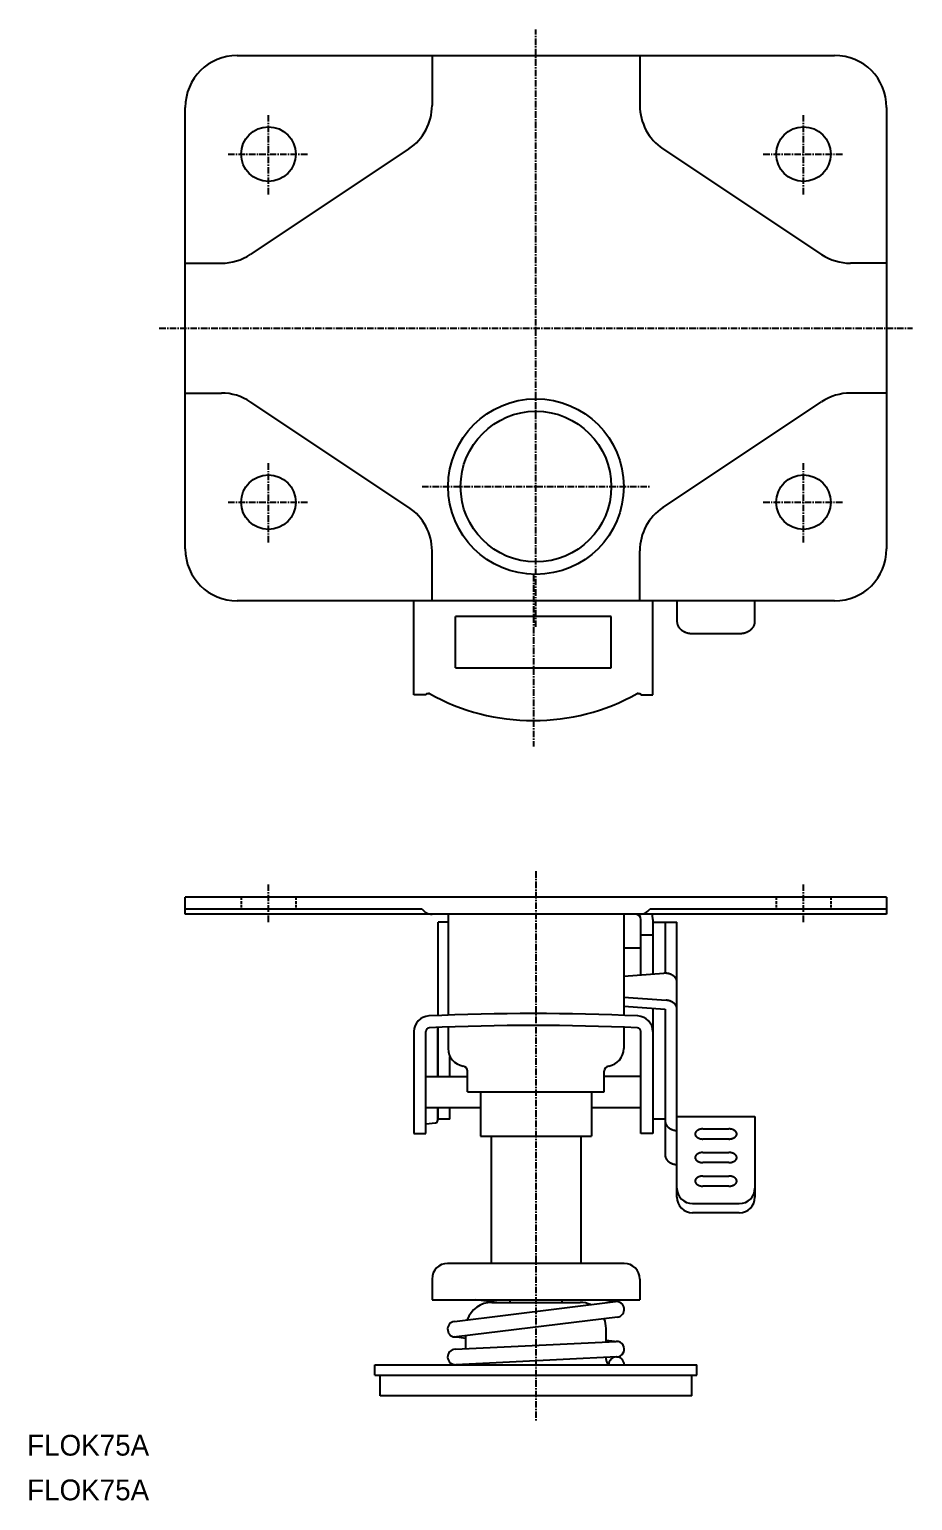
# Model space of a CAD drawing. Extents: x 0 to 475, y 0 to 283.
# Drawn here: x 0.4 to 170.4, y -0.1 to 283.1 of the extents above; entities that cross this region are included whole.
import ezdxf

# ---------------------------------------------------------------- set-up
doc = ezdxf.new("R2010")
doc.units = 0
doc.linetypes.add('CENTER', pattern=[2, 1.25, -0.25, 0.25, -0.25])
doc.linetypes.add('DASHED', pattern=[0.75, 0.5, -0.25])
doc.layers.get('0').update_dxf_attribs({"linetype": 'CONTINUOUS'})
doc.layers.add('CENTER', color=1, linetype='CENTER')

msp = doc.modelspace()

# ---------------------------------------------------------------- linework, layer by layer
at = {"color": 7, "linetype": 'CONTINUOUS'}
for p, q in [((40.44, 278.12), (155.44, 278.12)), ((77.94, 278.12), (77.94, 268.47)), ((117.94, 278.12), (117.94, 268.47)), ((30.44, 183.12), (30.44, 268.12)), ((165.44, 268.12), (165.44, 183.12)), ((73.49, 260.15), (42.96, 239.8)), ((122.39, 260.15), (152.92, 239.8)), ((30.44, 238.12), (37.41, 238.12)), ((165.44, 238.12), (158.47, 238.12)), ((30.44, 213.12), (37.41, 213.12)), ((165.44, 213.12), (158.47, 213.12)), ((73.49, 191.09), (42.96, 211.44)), ((122.39, 191.09), (152.92, 211.44)), ((77.94, 173.12), (77.94, 182.77)), ((117.94, 173.12), (117.94, 182.77)), ((155.44, 173.12), (40.44, 173.12)), ((74.44, 155.07), (74.44, 173.12)), ((120.44, 155.07), (120.44, 173.12)), ((125.09, 173.12), (125.09, 169.12)), ((140.09, 169.12), (140.09, 173.12)), ((112.44, 170.12), (82.44, 170.12)), ((82.44, 160.25), (82.44, 170.12)), ((112.44, 160.25), (112.44, 170.12)), ((128.09, 166.84), (137.09, 166.84)), ((82.44, 160.25), (112.44, 160.25)), ((76.74, 155.07), (74.44, 155.07)), ((118.14, 155.07), (120.44, 155.07)), ((165.44, 116.09), (30.44, 116.09)), ((30.44, 112.79), (30.44, 116.09)), ((76.04, 113.79), (30.44, 113.79)), ((165.44, 113.79), (119.84, 113.79)), ((165.44, 116.09), (165.44, 112.79)), ((165.44, 112.79), (30.44, 112.79)), ((81.04, 111.29), (79.09, 111.29)), ((79.09, 93.3), (79.09, 111.29)), ((81.04, 112.79), (81.04, 93.38)), ((114.84, 112.79), (114.84, 93.34)), ((118.14, 101.12), (118.14, 111.79)), ((120.44, 111.79), (120.44, 101.29)), ((120.49, 111.29), (122.79, 111.29)), ((120.49, 101.29), (120.49, 111.29)), ((122.79, 111.29), (125.09, 111.29)), ((122.79, 111.29), (122.79, 101.45)), ((125.09, 58.36), (125.09, 111.29)), ((120.44, 108.79), (118.14, 108.79)), ((118.14, 106.29), (114.84, 106.29)), ((120.44, 106.29), (120.49, 106.29)), ((114.84, 100.88), (122.57, 101.45)), ((114.84, 96.84), (123, 96.26)), ((114.84, 95.09), (122.79, 94.52)), ((120.49, 73.38), (120.49, 94.68)), ((122.79, 94.52), (122.79, 73.38)), ((79.04, 81.59), (79.04, 91.01)), ((79.09, 81.59), (79.09, 91.01)), ((81.04, 91.09), (81.04, 86.95)), ((114.84, 91.05), (114.84, 86.95)), ((74.44, 90.23), (74.44, 70.59)), ((76.74, 70.59), (76.74, 90.24)), ((118.14, 70.59), (118.14, 90.24)), ((120.44, 90.23), (120.44, 70.59)), ((81.39, 81.59), (81.39, 85.44)), ((84.79, 78.59), (84.79, 82.59)), ((111.09, 78.59), (111.09, 82.59)), ((76.74, 81.59), (84.79, 81.59)), ((118.14, 81.59), (111.09, 81.59)), ((84.79, 78.59), (111.09, 78.59)), ((87.24, 78.59), (87.24, 70.09)), ((108.64, 78.59), (108.64, 70.09)), ((76.74, 75.59), (87.24, 75.59)), ((79.04, 73.14), (79.04, 75.59)), ((79.09, 73.38), (79.09, 75.59)), ((81.39, 73.38), (81.39, 75.59)), ((108.64, 75.59), (118.14, 75.59)), ((125.09, 73.86), (140.09, 73.86)), ((140.09, 73.86), (140.09, 58.36)), ((76.74, 72.43), (78.6, 72.64)), ((81.39, 73.38), (79.09, 73.38)), ((122.79, 73.38), (120.49, 73.38)), ((122.79, 73.38), (122.79, 66.57)), ((130.09, 71.48), (135.09, 71.48)), ((74.44, 70.59), (76.74, 70.59)), ((87.24, 70.09), (108.64, 70.09)), ((89.29, 70.09), (89.29, 45.59)), ((106.59, 70.09), (106.59, 45.59)), ((120.44, 70.59), (118.14, 70.59)), ((135.09, 69.54), (130.09, 69.54)), ((130.09, 66.95), (135.09, 66.95)), ((135.09, 65), (130.09, 65)), ((130.09, 62.41), (135.09, 62.41)), ((135.09, 60.46), (130.09, 60.46)), ((128.09, 57.11), (137.09, 57.11)), ((137.09, 55.36), (128.09, 55.36)), ((114.94, 45.59), (80.94, 45.59)), ((77.94, 42.59), (77.94, 38.59)), ((117.94, 42.59), (117.94, 38.59)), ((77.94, 38.59), (117.94, 38.59)), ((82.26, 34.42), (113.26, 38.25)), ((90.43, 38.09), (86.39, 38.59)), ((89.44, 38.09), (106.44, 38.09)), ((92.94, 38.59), (92.94, 38.09)), ((102.94, 38.59), (102.94, 38.09)), ((110.84, 38.59), (113.62, 38.25)), ((113.62, 35.27), (82.62, 31.44)), ((84.44, 31.17), (82.26, 31.44)), ((84.44, 29.19), (84.44, 31.66)), ((111.44, 30.5), (111.44, 33.09)), ((82.37, 29.09), (113.37, 30.59)), ((111.44, 30.85), (113.62, 30.58)), ((66.94, 26.09), (128.94, 26.09)), ((66.94, 24.09), (66.94, 26.09)), ((113.51, 27.6), (82.51, 26.1)), ((111.44, 27.09), (111.44, 27.49)), ((128.94, 24.09), (128.94, 26.09)), ((66.94, 24.09), (128.94, 24.09)), ((67.94, 20.09), (67.94, 24.09)), ((127.94, 20.09), (127.94, 24.09)), ((127.94, 20.09), (67.94, 20.09))]:
    msp.add_line(p, q, dxfattribs=at)
at = {"color": 3, "linetype": 'DASHED'}
for p, q in [((41.19, 116.09), (41.19, 113.79)), ((51.69, 116.09), (51.69, 113.79)), ((144.19, 116.09), (144.19, 113.79)), ((154.69, 116.09), (154.69, 113.79))]:
    msp.add_line(p, q, dxfattribs=at)
at = {"color": 7, "linetype": 'CONTINUOUS'}
for points in [[(125.09, 169.12, 0), (125.09, 169.09, 0), (125.09, 169.07, 0), (125.09, 169.04, 0), (125.09, 169.01, 0), (125.1, 168.98, 0), (125.1, 168.95, 0), (125.1, 168.93, 0), (125.11, 168.9, 0), (125.11, 168.87, 0), (125.11, 168.84, 0), (125.12, 168.81, 0), (125.12, 168.79, 0), (125.13, 168.76, 0), (125.13, 168.73, 0), (125.14, 168.7, 0), (125.15, 168.68, 0), (125.16, 168.65, 0), (125.16, 168.62, 0), (125.17, 168.59, 0), (125.18, 168.57, 0), (125.19, 168.54, 0), (125.2, 168.51, 0), (125.21, 168.49, 0), (125.22, 168.46, 0), (125.23, 168.43, 0), (125.24, 168.41, 0), (125.25, 168.38, 0), (125.27, 168.35, 0), (125.28, 168.33, 0), (125.29, 168.3, 0), (125.31, 168.27, 0), (125.32, 168.25, 0), (125.33, 168.22, 0), (125.35, 168.2, 0), (125.36, 168.17, 0), (125.38, 168.15, 0), (125.39, 168.12, 0), (125.41, 168.09, 0), (125.43, 168.07, 0), (125.44, 168.04, 0), (125.46, 168.02, 0), (125.48, 168, 0), (125.5, 167.97, 0), (125.52, 167.95, 0), (125.54, 167.92, 0), (125.56, 167.9, 0), (125.58, 167.88, 0), (125.6, 167.85, 0), (125.62, 167.83, 0), (125.64, 167.81, 0), (125.66, 167.78, 0), (125.68, 167.76, 0), (125.7, 167.74, 0), (125.72, 167.72, 0), (125.75, 167.69, 0), (125.77, 167.67, 0), (125.8, 167.65, 0), (125.82, 167.63, 0), (125.84, 167.61, 0), (125.87, 167.59, 0), (125.89, 167.57, 0), (125.92, 167.55, 0), (125.94, 167.53, 0), (125.97, 167.51, 0), (126, 167.49, 0), (126.02, 167.47, 0), (126.05, 167.45, 0), (126.08, 167.43, 0), (126.1, 167.41, 0), (126.13, 167.39, 0), (126.16, 167.37, 0), (126.19, 167.36, 0), (126.22, 167.34, 0), (126.25, 167.32, 0), (126.27, 167.3, 0), (126.3, 167.29, 0), (126.33, 167.27, 0), (126.36, 167.25, 0), (126.39, 167.24, 0), (126.42, 167.22, 0), (126.45, 167.21, 0), (126.48, 167.19, 0), (126.52, 167.18, 0), (126.55, 167.16, 0), (126.58, 167.15, 0), (126.61, 167.13, 0), (126.64, 167.12, 0), (126.68, 167.11, 0), (126.71, 167.09, 0), (126.74, 167.08, 0), (126.77, 167.07, 0), (126.81, 167.06, 0), (126.84, 167.04, 0), (126.88, 167.03, 0), (126.91, 167.02, 0), (126.94, 167.01, 0), (126.98, 167, 0), (127.01, 166.99, 0), (127.05, 166.98, 0), (127.08, 166.97, 0), (127.11, 166.96, 0), (127.15, 166.95, 0), (127.18, 166.94, 0), (127.22, 166.94, 0), (127.25, 166.93, 0), (127.29, 166.92, 0), (127.33, 166.91, 0), (127.36, 166.91, 0), (127.4, 166.9, 0), (127.43, 166.89, 0), (127.47, 166.89, 0), (127.5, 166.88, 0), (127.54, 166.88, 0), (127.58, 166.87, 0), (127.61, 166.87, 0), (127.65, 166.86, 0), (127.69, 166.86, 0), (127.72, 166.85, 0), (127.76, 166.85, 0), (127.8, 166.85, 0), (127.83, 166.85, 0), (127.87, 166.84, 0), (127.91, 166.84, 0), (127.94, 166.84, 0), (127.98, 166.84, 0), (128.02, 166.84, 0), (128.05, 166.84, 0), (128.09, 166.84, 0)], [(137.09, 166.84, 0), (137.13, 166.84, 0), (137.16, 166.84, 0), (137.2, 166.84, 0), (137.24, 166.84, 0), (137.27, 166.84, 0), (137.31, 166.84, 0), (137.35, 166.85, 0), (137.38, 166.85, 0), (137.42, 166.85, 0), (137.46, 166.85, 0), (137.49, 166.86, 0), (137.53, 166.86, 0), (137.57, 166.87, 0), (137.6, 166.87, 0), (137.64, 166.88, 0), (137.68, 166.88, 0), (137.71, 166.89, 0), (137.75, 166.89, 0), (137.78, 166.9, 0), (137.82, 166.91, 0), (137.85, 166.91, 0), (137.89, 166.92, 0), (137.93, 166.93, 0), (137.96, 166.94, 0), (138, 166.94, 0), (138.03, 166.95, 0), (138.07, 166.96, 0), (138.1, 166.97, 0), (138.14, 166.98, 0), (138.17, 166.99, 0), (138.2, 167, 0), (138.24, 167.01, 0), (138.27, 167.02, 0), (138.31, 167.03, 0), (138.34, 167.04, 0), (138.37, 167.06, 0), (138.41, 167.07, 0), (138.44, 167.08, 0), (138.47, 167.09, 0), (138.5, 167.11, 0), (138.54, 167.12, 0), (138.57, 167.13, 0), (138.6, 167.15, 0), (138.63, 167.16, 0), (138.66, 167.18, 0), (138.69, 167.19, 0), (138.73, 167.21, 0), (138.76, 167.22, 0), (138.79, 167.24, 0), (138.82, 167.25, 0), (138.85, 167.27, 0), (138.88, 167.29, 0), (138.91, 167.3, 0), (138.94, 167.32, 0), (138.97, 167.34, 0), (138.99, 167.36, 0), (139.02, 167.37, 0), (139.05, 167.39, 0), (139.08, 167.41, 0), (139.1, 167.43, 0), (139.13, 167.45, 0), (139.16, 167.47, 0), (139.19, 167.49, 0), (139.21, 167.51, 0), (139.24, 167.53, 0), (139.26, 167.55, 0), (139.29, 167.57, 0), (139.31, 167.59, 0), (139.34, 167.61, 0), (139.36, 167.63, 0), (139.39, 167.65, 0), (139.41, 167.67, 0), (139.43, 167.69, 0), (139.46, 167.72, 0), (139.48, 167.74, 0), (139.5, 167.76, 0), (139.52, 167.78, 0), (139.54, 167.81, 0), (139.56, 167.83, 0), (139.59, 167.85, 0), (139.6, 167.88, 0), (139.62, 167.9, 0), (139.64, 167.92, 0), (139.66, 167.95, 0), (139.68, 167.97, 0), (139.7, 168, 0), (139.72, 168.02, 0), (139.74, 168.04, 0), (139.75, 168.07, 0), (139.77, 168.09, 0), (139.79, 168.12, 0), (139.8, 168.15, 0), (139.82, 168.17, 0), (139.83, 168.2, 0), (139.85, 168.22, 0), (139.86, 168.25, 0), (139.88, 168.27, 0), (139.89, 168.3, 0), (139.9, 168.33, 0), (139.91, 168.35, 0), (139.93, 168.38, 0), (139.94, 168.41, 0), (139.95, 168.43, 0), (139.96, 168.46, 0), (139.97, 168.49, 0), (139.98, 168.51, 0), (139.99, 168.54, 0), (140, 168.57, 0), (140.01, 168.59, 0), (140.02, 168.62, 0), (140.03, 168.65, 0), (140.03, 168.68, 0), (140.04, 168.7, 0), (140.05, 168.73, 0), (140.05, 168.76, 0), (140.06, 168.79, 0), (140.06, 168.81, 0), (140.07, 168.84, 0), (140.07, 168.87, 0), (140.08, 168.9, 0), (140.08, 168.93, 0), (140.08, 168.95, 0), (140.09, 168.98, 0), (140.09, 169.01, 0), (140.09, 169.04, 0), (140.09, 169.07, 0), (140.09, 169.09, 0), (140.09, 169.12, 0)], [(77.44, 155.27, 0), (77.43, 155.27, 0), (77.42, 155.27, 0), (77.41, 155.27, 0), (77.41, 155.27, 0), (77.4, 155.27, 0), (77.39, 155.27, 0), (77.38, 155.27, 0), (77.37, 155.27, 0), (77.36, 155.27, 0), (77.35, 155.27, 0), (77.35, 155.27, 0), (77.34, 155.27, 0), (77.33, 155.27, 0), (77.32, 155.27, 0), (77.31, 155.27, 0), (77.3, 155.27, 0), (77.3, 155.27, 0), (77.29, 155.27, 0), (77.28, 155.27, 0), (77.27, 155.27, 0), (77.26, 155.27, 0), (77.25, 155.27, 0), (77.25, 155.27, 0), (77.24, 155.27, 0), (77.23, 155.26, 0), (77.22, 155.26, 0), (77.21, 155.26, 0), (77.2, 155.26, 0), (77.2, 155.26, 0), (77.19, 155.26, 0), (77.18, 155.26, 0), (77.17, 155.26, 0), (77.16, 155.26, 0), (77.16, 155.26, 0), (77.15, 155.26, 0), (77.14, 155.25, 0), (77.13, 155.25, 0), (77.13, 155.25, 0), (77.12, 155.25, 0), (77.11, 155.25, 0), (77.1, 155.25, 0), (77.1, 155.25, 0), (77.09, 155.25, 0), (77.08, 155.25, 0), (77.07, 155.24, 0), (77.07, 155.24, 0), (77.06, 155.24, 0), (77.05, 155.24, 0), (77.04, 155.24, 0), (77.04, 155.24, 0), (77.03, 155.24, 0), (77.02, 155.23, 0), (77.02, 155.23, 0), (77.01, 155.23, 0), (77, 155.23, 0), (77, 155.23, 0), (76.99, 155.23, 0), (76.98, 155.22, 0), (76.98, 155.22, 0), (76.97, 155.22, 0), (76.96, 155.22, 0), (76.96, 155.22, 0), (76.95, 155.22, 0), (76.95, 155.21, 0), (76.94, 155.21, 0), (76.93, 155.21, 0), (76.93, 155.21, 0), (76.92, 155.21, 0), (76.92, 155.21, 0), (76.91, 155.2, 0), (76.9, 155.2, 0), (76.9, 155.2, 0), (76.89, 155.2, 0), (76.89, 155.19, 0), (76.88, 155.19, 0), (76.88, 155.19, 0), (76.87, 155.19, 0), (76.87, 155.19, 0), (76.86, 155.19, 0), (76.86, 155.18, 0), (76.85, 155.18, 0), (76.85, 155.18, 0), (76.84, 155.18, 0), (76.84, 155.17, 0), (76.84, 155.17, 0), (76.83, 155.17, 0), (76.83, 155.17, 0), (76.82, 155.16, 0), (76.82, 155.16, 0), (76.81, 155.16, 0), (76.81, 155.16, 0), (76.81, 155.16, 0), (76.8, 155.15, 0), (76.8, 155.15, 0), (76.8, 155.15, 0), (76.79, 155.15, 0), (76.79, 155.15, 0), (76.79, 155.14, 0), (76.78, 155.14, 0), (76.78, 155.14, 0), (76.78, 155.13, 0), (76.78, 155.13, 0), (76.77, 155.13, 0), (76.77, 155.13, 0), (76.77, 155.13, 0), (76.77, 155.12, 0), (76.76, 155.12, 0), (76.76, 155.12, 0), (76.76, 155.12, 0), (76.76, 155.11, 0), (76.76, 155.11, 0), (76.75, 155.11, 0), (76.75, 155.11, 0), (76.75, 155.1, 0), (76.75, 155.1, 0), (76.75, 155.1, 0), (76.75, 155.1, 0), (76.75, 155.09, 0), (76.74, 155.09, 0), (76.74, 155.09, 0), (76.74, 155.09, 0), (76.74, 155.08, 0), (76.74, 155.08, 0), (76.74, 155.08, 0), (76.74, 155.08, 0), (76.74, 155.07, 0), (76.74, 155.07, 0), (76.74, 155.07, 0)], [(118.14, 155.07, 0), (118.14, 155.07, 0), (118.14, 155.07, 0), (118.14, 155.08, 0), (118.14, 155.08, 0), (118.14, 155.08, 0), (118.14, 155.08, 0), (118.14, 155.09, 0), (118.14, 155.09, 0), (118.14, 155.09, 0), (118.14, 155.09, 0), (118.13, 155.1, 0), (118.13, 155.1, 0), (118.13, 155.1, 0), (118.13, 155.1, 0), (118.13, 155.11, 0), (118.13, 155.11, 0), (118.12, 155.11, 0), (118.12, 155.11, 0), (118.12, 155.12, 0), (118.12, 155.12, 0), (118.12, 155.12, 0), (118.11, 155.12, 0), (118.11, 155.13, 0), (118.11, 155.13, 0), (118.11, 155.13, 0), (118.11, 155.13, 0), (118.1, 155.13, 0), (118.1, 155.14, 0), (118.1, 155.14, 0), (118.09, 155.14, 0), (118.09, 155.15, 0), (118.09, 155.15, 0), (118.08, 155.15, 0), (118.08, 155.15, 0), (118.08, 155.15, 0), (118.07, 155.16, 0), (118.07, 155.16, 0), (118.07, 155.16, 0), (118.06, 155.16, 0), (118.06, 155.16, 0), (118.05, 155.17, 0), (118.05, 155.17, 0), (118.05, 155.17, 0), (118.04, 155.17, 0), (118.04, 155.18, 0), (118.03, 155.18, 0), (118.03, 155.18, 0), (118.02, 155.18, 0), (118.02, 155.19, 0), (118.01, 155.19, 0), (118.01, 155.19, 0), (118, 155.19, 0), (118, 155.19, 0), (117.99, 155.19, 0), (117.99, 155.2, 0), (117.98, 155.2, 0), (117.98, 155.2, 0), (117.97, 155.2, 0), (117.97, 155.21, 0), (117.96, 155.21, 0), (117.95, 155.21, 0), (117.95, 155.21, 0), (117.94, 155.21, 0), (117.94, 155.21, 0), (117.93, 155.22, 0), (117.92, 155.22, 0), (117.92, 155.22, 0), (117.91, 155.22, 0), (117.9, 155.22, 0), (117.9, 155.22, 0), (117.89, 155.23, 0), (117.88, 155.23, 0), (117.88, 155.23, 0), (117.87, 155.23, 0), (117.86, 155.23, 0), (117.86, 155.23, 0), (117.85, 155.24, 0), (117.84, 155.24, 0), (117.84, 155.24, 0), (117.83, 155.24, 0), (117.82, 155.24, 0), (117.81, 155.24, 0), (117.81, 155.24, 0), (117.8, 155.25, 0), (117.79, 155.25, 0), (117.78, 155.25, 0), (117.78, 155.25, 0), (117.77, 155.25, 0), (117.76, 155.25, 0), (117.75, 155.25, 0), (117.75, 155.25, 0), (117.74, 155.25, 0), (117.73, 155.26, 0), (117.72, 155.26, 0), (117.72, 155.26, 0), (117.71, 155.26, 0), (117.7, 155.26, 0), (117.69, 155.26, 0), (117.68, 155.26, 0), (117.68, 155.26, 0), (117.67, 155.26, 0), (117.66, 155.26, 0), (117.65, 155.26, 0), (117.64, 155.27, 0), (117.64, 155.27, 0), (117.63, 155.27, 0), (117.62, 155.27, 0), (117.61, 155.27, 0), (117.6, 155.27, 0), (117.59, 155.27, 0), (117.58, 155.27, 0), (117.58, 155.27, 0), (117.57, 155.27, 0), (117.56, 155.27, 0), (117.55, 155.27, 0), (117.54, 155.27, 0), (117.53, 155.27, 0), (117.53, 155.27, 0), (117.52, 155.27, 0), (117.51, 155.27, 0), (117.5, 155.27, 0), (117.49, 155.27, 0), (117.48, 155.27, 0), (117.47, 155.27, 0), (117.47, 155.27, 0), (117.46, 155.27, 0), (117.45, 155.27, 0), (117.44, 155.27, 0)], [(125.09, 99.7, 0), (125.09, 99.73, 0), (125.09, 99.75, 0), (125.09, 99.77, 0), (125.09, 99.79, 0), (125.08, 99.82, 0), (125.08, 99.84, 0), (125.08, 99.86, 0), (125.08, 99.88, 0), (125.08, 99.91, 0), (125.07, 99.93, 0), (125.07, 99.95, 0), (125.06, 99.97, 0), (125.06, 100, 0), (125.05, 100.02, 0), (125.05, 100.04, 0), (125.04, 100.06, 0), (125.03, 100.09, 0), (125.03, 100.11, 0), (125.02, 100.13, 0), (125.01, 100.15, 0), (125, 100.17, 0), (125, 100.2, 0), (124.99, 100.22, 0), (124.98, 100.24, 0), (124.97, 100.26, 0), (124.96, 100.28, 0), (124.95, 100.31, 0), (124.94, 100.33, 0), (124.93, 100.35, 0), (124.92, 100.37, 0), (124.91, 100.39, 0), (124.89, 100.41, 0), (124.88, 100.43, 0), (124.87, 100.45, 0), (124.86, 100.47, 0), (124.84, 100.49, 0), (124.83, 100.51, 0), (124.81, 100.53, 0), (124.8, 100.55, 0), (124.78, 100.57, 0), (124.77, 100.59, 0), (124.75, 100.61, 0), (124.74, 100.63, 0), (124.72, 100.65, 0), (124.71, 100.67, 0), (124.69, 100.69, 0), (124.67, 100.71, 0), (124.66, 100.73, 0), (124.64, 100.75, 0), (124.62, 100.76, 0), (124.6, 100.78, 0), (124.58, 100.8, 0), (124.56, 100.82, 0), (124.55, 100.83, 0), (124.53, 100.85, 0), (124.51, 100.87, 0), (124.49, 100.89, 0), (124.47, 100.9, 0), (124.44, 100.92, 0), (124.42, 100.94, 0), (124.4, 100.95, 0), (124.38, 100.97, 0), (124.36, 100.98, 0), (124.34, 101, 0), (124.31, 101.01, 0), (124.29, 101.03, 0), (124.27, 101.04, 0), (124.25, 101.06, 0), (124.22, 101.07, 0), (124.2, 101.09, 0), (124.18, 101.1, 0), (124.15, 101.11, 0), (124.13, 101.13, 0), (124.1, 101.14, 0), (124.08, 101.15, 0), (124.05, 101.17, 0), (124.03, 101.18, 0), (124, 101.19, 0), (123.98, 101.2, 0), (123.95, 101.21, 0), (123.93, 101.22, 0), (123.9, 101.24, 0), (123.87, 101.25, 0), (123.85, 101.26, 0), (123.82, 101.27, 0), (123.79, 101.28, 0), (123.77, 101.29, 0), (123.74, 101.3, 0), (123.71, 101.31, 0), (123.68, 101.32, 0), (123.66, 101.33, 0), (123.63, 101.33, 0), (123.6, 101.34, 0), (123.57, 101.35, 0), (123.55, 101.36, 0), (123.52, 101.36, 0), (123.49, 101.37, 0), (123.46, 101.38, 0), (123.43, 101.39, 0), (123.4, 101.39, 0), (123.37, 101.4, 0), (123.34, 101.4, 0), (123.31, 101.41, 0), (123.28, 101.41, 0), (123.26, 101.42, 0), (123.23, 101.42, 0), (123.2, 101.43, 0), (123.17, 101.43, 0), (123.14, 101.43, 0), (123.11, 101.44, 0), (123.08, 101.44, 0), (123.05, 101.44, 0), (123.02, 101.44, 0), (122.99, 101.45, 0), (122.96, 101.45, 0), (122.93, 101.45, 0), (122.9, 101.45, 0), (122.87, 101.45, 0), (122.84, 101.45, 0), (122.81, 101.45, 0), (122.78, 101.45, 0), (122.75, 101.45, 0), (122.72, 101.45, 0), (122.69, 101.45, 0), (122.66, 101.45, 0), (122.63, 101.45, 0), (122.6, 101.45, 0), (122.57, 101.45, 0)], [(125.09, 94.52, 0), (125.09, 94.54, 0), (125.09, 94.56, 0), (125.09, 94.58, 0), (125.09, 94.6, 0), (125.09, 94.62, 0), (125.08, 94.64, 0), (125.08, 94.66, 0), (125.08, 94.68, 0), (125.08, 94.7, 0), (125.08, 94.72, 0), (125.07, 94.74, 0), (125.07, 94.76, 0), (125.06, 94.78, 0), (125.06, 94.8, 0), (125.06, 94.82, 0), (125.05, 94.84, 0), (125.05, 94.86, 0), (125.04, 94.88, 0), (125.03, 94.9, 0), (125.03, 94.92, 0), (125.02, 94.94, 0), (125.02, 94.96, 0), (125.01, 94.98, 0), (125, 95, 0), (125, 95.02, 0), (124.99, 95.03, 0), (124.98, 95.05, 0), (124.97, 95.07, 0), (124.96, 95.09, 0), (124.95, 95.11, 0), (124.94, 95.13, 0), (124.94, 95.15, 0), (124.92, 95.17, 0), (124.92, 95.19, 0), (124.91, 95.21, 0), (124.89, 95.22, 0), (124.88, 95.24, 0), (124.87, 95.26, 0), (124.86, 95.28, 0), (124.85, 95.3, 0), (124.84, 95.31, 0), (124.83, 95.33, 0), (124.81, 95.35, 0), (124.8, 95.37, 0), (124.79, 95.39, 0), (124.77, 95.4, 0), (124.76, 95.42, 0), (124.75, 95.44, 0), (124.73, 95.46, 0), (124.72, 95.47, 0), (124.7, 95.49, 0), (124.69, 95.51, 0), (124.67, 95.52, 0), (124.66, 95.54, 0), (124.64, 95.56, 0), (124.63, 95.57, 0), (124.61, 95.59, 0), (124.59, 95.6, 0), (124.58, 95.62, 0), (124.56, 95.64, 0), (124.54, 95.65, 0), (124.53, 95.67, 0), (124.51, 95.68, 0), (124.49, 95.7, 0), (124.47, 95.71, 0), (124.45, 95.73, 0), (124.44, 95.74, 0), (124.42, 95.75, 0), (124.4, 95.77, 0), (124.38, 95.78, 0), (124.36, 95.8, 0), (124.34, 95.81, 0), (124.32, 95.82, 0), (124.3, 95.84, 0), (124.28, 95.85, 0), (124.26, 95.86, 0), (124.24, 95.88, 0), (124.22, 95.89, 0), (124.2, 95.9, 0), (124.18, 95.91, 0), (124.16, 95.93, 0), (124.14, 95.94, 0), (124.11, 95.95, 0), (124.09, 95.96, 0), (124.07, 95.97, 0), (124.05, 95.98, 0), (124.03, 95.99, 0), (124, 96.01, 0), (123.98, 96.02, 0), (123.96, 96.03, 0), (123.93, 96.04, 0), (123.91, 96.05, 0), (123.89, 96.06, 0), (123.86, 96.07, 0), (123.84, 96.07, 0), (123.82, 96.08, 0), (123.79, 96.09, 0), (123.77, 96.1, 0), (123.75, 96.11, 0), (123.72, 96.12, 0), (123.7, 96.13, 0), (123.67, 96.13, 0), (123.65, 96.14, 0), (123.62, 96.15, 0), (123.6, 96.16, 0), (123.57, 96.16, 0), (123.55, 96.17, 0), (123.52, 96.18, 0), (123.5, 96.18, 0), (123.47, 96.19, 0), (123.45, 96.2, 0), (123.42, 96.2, 0), (123.4, 96.21, 0), (123.37, 96.21, 0), (123.34, 96.22, 0), (123.32, 96.22, 0), (123.29, 96.23, 0), (123.27, 96.23, 0), (123.24, 96.23, 0), (123.22, 96.24, 0), (123.19, 96.24, 0), (123.16, 96.24, 0), (123.14, 96.25, 0), (123.11, 96.25, 0), (123.08, 96.25, 0), (123.06, 96.26, 0), (123.03, 96.26, 0), (123, 96.26, 0)], [(122.79, 73.12, 0), (122.79, 73.1, 0), (122.79, 73.08, 0), (122.79, 73.05, 0), (122.79, 73.03, 0), (122.8, 73.01, 0), (122.8, 72.98, 0), (122.8, 72.96, 0), (122.8, 72.93, 0), (122.8, 72.91, 0), (122.81, 72.89, 0), (122.81, 72.86, 0), (122.81, 72.84, 0), (122.82, 72.82, 0), (122.82, 72.79, 0), (122.83, 72.77, 0), (122.83, 72.75, 0), (122.84, 72.72, 0), (122.85, 72.7, 0), (122.85, 72.68, 0), (122.86, 72.65, 0), (122.87, 72.63, 0), (122.87, 72.61, 0), (122.88, 72.58, 0), (122.89, 72.56, 0), (122.9, 72.54, 0), (122.91, 72.51, 0), (122.92, 72.49, 0), (122.92, 72.47, 0), (122.93, 72.45, 0), (122.94, 72.42, 0), (122.95, 72.4, 0), (122.97, 72.38, 0), (122.98, 72.36, 0), (122.99, 72.34, 0), (123, 72.31, 0), (123.01, 72.29, 0), (123.02, 72.27, 0), (123.04, 72.25, 0), (123.05, 72.23, 0), (123.06, 72.21, 0), (123.08, 72.19, 0), (123.09, 72.17, 0), (123.1, 72.15, 0), (123.12, 72.12, 0), (123.13, 72.1, 0), (123.15, 72.08, 0), (123.16, 72.06, 0), (123.18, 72.04, 0), (123.19, 72.02, 0), (123.21, 72, 0), (123.23, 71.99, 0), (123.24, 71.97, 0), (123.26, 71.95, 0), (123.28, 71.93, 0), (123.3, 71.91, 0), (123.31, 71.89, 0), (123.33, 71.87, 0), (123.35, 71.85, 0), (123.37, 71.84, 0), (123.39, 71.82, 0), (123.41, 71.8, 0), (123.42, 71.78, 0), (123.44, 71.77, 0), (123.46, 71.75, 0), (123.48, 71.73, 0), (123.5, 71.72, 0), (123.53, 71.7, 0), (123.55, 71.68, 0), (123.57, 71.67, 0), (123.59, 71.65, 0), (123.61, 71.64, 0), (123.63, 71.62, 0), (123.65, 71.61, 0), (123.67, 71.59, 0), (123.7, 71.58, 0), (123.72, 71.56, 0), (123.74, 71.55, 0), (123.77, 71.53, 0), (123.79, 71.52, 0), (123.81, 71.51, 0), (123.84, 71.49, 0), (123.86, 71.48, 0), (123.88, 71.47, 0), (123.91, 71.46, 0), (123.93, 71.44, 0), (123.96, 71.43, 0), (123.98, 71.42, 0), (124.01, 71.41, 0), (124.03, 71.4, 0), (124.06, 71.39, 0), (124.08, 71.38, 0), (124.11, 71.37, 0), (124.13, 71.36, 0), (124.16, 71.35, 0), (124.18, 71.34, 0), (124.21, 71.33, 0), (124.24, 71.32, 0), (124.26, 71.31, 0), (124.29, 71.3, 0), (124.31, 71.29, 0), (124.34, 71.29, 0), (124.37, 71.28, 0), (124.4, 71.27, 0), (124.42, 71.26, 0), (124.45, 71.26, 0), (124.48, 71.25, 0), (124.5, 71.24, 0), (124.53, 71.24, 0), (124.56, 71.23, 0), (124.59, 71.23, 0), (124.61, 71.22, 0), (124.64, 71.22, 0), (124.67, 71.21, 0), (124.7, 71.21, 0), (124.72, 71.2, 0), (124.75, 71.2, 0), (124.78, 71.2, 0), (124.81, 71.19, 0), (124.84, 71.19, 0), (124.86, 71.19, 0), (124.89, 71.19, 0), (124.92, 71.18, 0), (124.95, 71.18, 0), (124.98, 71.18, 0), (125.01, 71.18, 0), (125.03, 71.18, 0), (125.06, 71.18, 0), (125.09, 71.18, 0)], [(130.09, 71.48, 0), (130.05, 71.48, 0), (130.02, 71.48, 0), (129.98, 71.48, 0), (129.94, 71.48, 0), (129.91, 71.48, 0), (129.87, 71.47, 0), (129.83, 71.47, 0), (129.8, 71.46, 0), (129.76, 71.46, 0), (129.73, 71.45, 0), (129.69, 71.45, 0), (129.66, 71.44, 0), (129.62, 71.43, 0), (129.59, 71.43, 0), (129.55, 71.42, 0), (129.52, 71.41, 0), (129.48, 71.4, 0), (129.45, 71.39, 0), (129.42, 71.38, 0), (129.38, 71.37, 0), (129.35, 71.36, 0), (129.32, 71.34, 0), (129.29, 71.33, 0), (129.26, 71.32, 0), (129.23, 71.31, 0), (129.2, 71.29, 0), (129.17, 71.28, 0), (129.14, 71.26, 0), (129.11, 71.25, 0), (129.08, 71.23, 0), (129.06, 71.21, 0), (129.03, 71.2, 0), (129, 71.18, 0), (128.98, 71.16, 0), (128.95, 71.15, 0), (128.93, 71.13, 0), (128.91, 71.11, 0), (128.88, 71.09, 0), (128.86, 71.07, 0), (128.84, 71.05, 0), (128.82, 71.03, 0), (128.8, 71.01, 0), (128.78, 70.99, 0), (128.77, 70.97, 0), (128.75, 70.95, 0), (128.73, 70.93, 0), (128.72, 70.9, 0), (128.7, 70.88, 0), (128.69, 70.86, 0), (128.68, 70.84, 0), (128.67, 70.82, 0), (128.66, 70.79, 0), (128.65, 70.77, 0), (128.63, 70.75, 0), (128.63, 70.72, 0), (128.62, 70.7, 0), (128.61, 70.68, 0), (128.61, 70.65, 0), (128.6, 70.63, 0), (128.6, 70.61, 0), (128.59, 70.58, 0), (128.59, 70.56, 0), (128.59, 70.53, 0), (128.59, 70.51, 0), (128.59, 70.49, 0), (128.59, 70.46, 0), (128.59, 70.44, 0), (128.6, 70.42, 0), (128.6, 70.39, 0), (128.61, 70.37, 0), (128.61, 70.34, 0), (128.62, 70.32, 0), (128.63, 70.3, 0), (128.63, 70.27, 0), (128.65, 70.25, 0), (128.66, 70.23, 0), (128.67, 70.21, 0), (128.68, 70.18, 0), (128.69, 70.16, 0), (128.7, 70.14, 0), (128.72, 70.12, 0), (128.73, 70.09, 0), (128.75, 70.07, 0), (128.77, 70.05, 0), (128.78, 70.03, 0), (128.8, 70.01, 0), (128.82, 69.99, 0), (128.84, 69.97, 0), (128.86, 69.95, 0), (128.88, 69.93, 0), (128.91, 69.91, 0), (128.93, 69.89, 0), (128.95, 69.88, 0), (128.98, 69.86, 0), (129, 69.84, 0), (129.03, 69.82, 0), (129.06, 69.81, 0), (129.08, 69.79, 0), (129.11, 69.77, 0), (129.14, 69.76, 0), (129.17, 69.74, 0), (129.2, 69.73, 0), (129.23, 69.72, 0), (129.26, 69.7, 0), (129.29, 69.69, 0), (129.32, 69.68, 0), (129.35, 69.66, 0), (129.38, 69.65, 0), (129.42, 69.64, 0), (129.45, 69.63, 0), (129.48, 69.62, 0), (129.52, 69.61, 0), (129.55, 69.6, 0), (129.59, 69.59, 0), (129.62, 69.59, 0), (129.66, 69.58, 0), (129.69, 69.57, 0), (129.73, 69.57, 0), (129.76, 69.56, 0), (129.8, 69.56, 0), (129.83, 69.55, 0), (129.87, 69.55, 0), (129.91, 69.55, 0), (129.94, 69.54, 0), (129.98, 69.54, 0), (130.02, 69.54, 0), (130.05, 69.54, 0), (130.09, 69.54, 0)], [(135.09, 69.54, 0), (135.13, 69.54, 0), (135.16, 69.54, 0), (135.2, 69.54, 0), (135.24, 69.54, 0), (135.27, 69.55, 0), (135.31, 69.55, 0), (135.35, 69.55, 0), (135.38, 69.56, 0), (135.42, 69.56, 0), (135.46, 69.57, 0), (135.49, 69.57, 0), (135.53, 69.58, 0), (135.56, 69.59, 0), (135.6, 69.59, 0), (135.63, 69.6, 0), (135.66, 69.61, 0), (135.7, 69.62, 0), (135.73, 69.63, 0), (135.76, 69.64, 0), (135.8, 69.65, 0), (135.83, 69.66, 0), (135.86, 69.68, 0), (135.89, 69.69, 0), (135.92, 69.7, 0), (135.95, 69.72, 0), (135.98, 69.73, 0), (136.01, 69.74, 0), (136.04, 69.76, 0), (136.07, 69.77, 0), (136.1, 69.79, 0), (136.12, 69.81, 0), (136.15, 69.82, 0), (136.18, 69.84, 0), (136.2, 69.86, 0), (136.23, 69.88, 0), (136.25, 69.89, 0), (136.27, 69.91, 0), (136.29, 69.93, 0), (136.32, 69.95, 0), (136.34, 69.97, 0), (136.36, 69.99, 0), (136.38, 70.01, 0), (136.4, 70.03, 0), (136.41, 70.05, 0), (136.43, 70.07, 0), (136.45, 70.09, 0), (136.46, 70.12, 0), (136.48, 70.14, 0), (136.49, 70.16, 0), (136.5, 70.18, 0), (136.51, 70.21, 0), (136.53, 70.23, 0), (136.54, 70.25, 0), (136.54, 70.27, 0), (136.55, 70.3, 0), (136.56, 70.32, 0), (136.57, 70.34, 0), (136.57, 70.37, 0), (136.58, 70.39, 0), (136.58, 70.42, 0), (136.59, 70.44, 0), (136.59, 70.46, 0), (136.59, 70.49, 0), (136.59, 70.51, 0), (136.59, 70.53, 0), (136.59, 70.56, 0), (136.59, 70.58, 0), (136.58, 70.61, 0), (136.58, 70.63, 0), (136.57, 70.65, 0), (136.57, 70.68, 0), (136.56, 70.7, 0), (136.55, 70.72, 0), (136.54, 70.75, 0), (136.54, 70.77, 0), (136.53, 70.79, 0), (136.51, 70.82, 0), (136.5, 70.84, 0), (136.49, 70.86, 0), (136.48, 70.88, 0), (136.46, 70.9, 0), (136.45, 70.93, 0), (136.43, 70.95, 0), (136.41, 70.97, 0), (136.4, 70.99, 0), (136.38, 71.01, 0), (136.36, 71.03, 0), (136.34, 71.05, 0), (136.32, 71.07, 0), (136.29, 71.09, 0), (136.27, 71.11, 0), (136.25, 71.13, 0), (136.23, 71.15, 0), (136.2, 71.16, 0), (136.18, 71.18, 0), (136.15, 71.2, 0), (136.12, 71.21, 0), (136.1, 71.23, 0), (136.07, 71.25, 0), (136.04, 71.26, 0), (136.01, 71.28, 0), (135.98, 71.29, 0), (135.95, 71.31, 0), (135.92, 71.32, 0), (135.89, 71.33, 0), (135.86, 71.34, 0), (135.83, 71.36, 0), (135.8, 71.37, 0), (135.76, 71.38, 0), (135.73, 71.39, 0), (135.7, 71.4, 0), (135.66, 71.41, 0), (135.63, 71.42, 0), (135.6, 71.43, 0), (135.56, 71.43, 0), (135.53, 71.44, 0), (135.49, 71.45, 0), (135.46, 71.45, 0), (135.42, 71.46, 0), (135.38, 71.46, 0), (135.35, 71.47, 0), (135.31, 71.47, 0), (135.27, 71.48, 0), (135.24, 71.48, 0), (135.2, 71.48, 0), (135.16, 71.48, 0), (135.13, 71.48, 0), (135.09, 71.48, 0)], [(122.79, 66.57, 0), (122.79, 66.55, 0), (122.79, 66.53, 0), (122.79, 66.5, 0), (122.79, 66.48, 0), (122.8, 66.45, 0), (122.8, 66.43, 0), (122.8, 66.41, 0), (122.8, 66.38, 0), (122.8, 66.36, 0), (122.81, 66.34, 0), (122.81, 66.31, 0), (122.81, 66.29, 0), (122.82, 66.26, 0), (122.82, 66.24, 0), (122.83, 66.22, 0), (122.83, 66.19, 0), (122.84, 66.17, 0), (122.85, 66.15, 0), (122.85, 66.12, 0), (122.86, 66.1, 0), (122.87, 66.08, 0), (122.87, 66.05, 0), (122.88, 66.03, 0), (122.89, 66.01, 0), (122.9, 65.99, 0), (122.91, 65.96, 0), (122.92, 65.94, 0), (122.92, 65.92, 0), (122.93, 65.9, 0), (122.94, 65.87, 0), (122.95, 65.85, 0), (122.97, 65.83, 0), (122.98, 65.81, 0), (122.99, 65.79, 0), (123, 65.76, 0), (123.01, 65.74, 0), (123.02, 65.72, 0), (123.04, 65.7, 0), (123.05, 65.68, 0), (123.06, 65.66, 0), (123.08, 65.64, 0), (123.09, 65.61, 0), (123.1, 65.59, 0), (123.12, 65.57, 0), (123.13, 65.55, 0), (123.15, 65.53, 0), (123.16, 65.51, 0), (123.18, 65.49, 0), (123.19, 65.47, 0), (123.21, 65.45, 0), (123.23, 65.43, 0), (123.24, 65.41, 0), (123.26, 65.4, 0), (123.28, 65.38, 0), (123.3, 65.36, 0), (123.31, 65.34, 0), (123.33, 65.32, 0), (123.35, 65.3, 0), (123.37, 65.29, 0), (123.39, 65.27, 0), (123.41, 65.25, 0), (123.42, 65.23, 0), (123.44, 65.22, 0), (123.46, 65.2, 0), (123.48, 65.18, 0), (123.5, 65.16, 0), (123.53, 65.15, 0), (123.55, 65.13, 0), (123.57, 65.12, 0), (123.59, 65.1, 0), (123.61, 65.09, 0), (123.63, 65.07, 0), (123.65, 65.05, 0), (123.67, 65.04, 0), (123.7, 65.03, 0), (123.72, 65.01, 0), (123.74, 65, 0), (123.77, 64.98, 0), (123.79, 64.97, 0), (123.81, 64.96, 0), (123.84, 64.94, 0), (123.86, 64.93, 0), (123.88, 64.92, 0), (123.91, 64.91, 0), (123.93, 64.89, 0), (123.96, 64.88, 0), (123.98, 64.87, 0), (124.01, 64.86, 0), (124.03, 64.85, 0), (124.06, 64.84, 0), (124.08, 64.83, 0), (124.11, 64.82, 0), (124.13, 64.81, 0), (124.16, 64.8, 0), (124.18, 64.79, 0), (124.21, 64.78, 0), (124.24, 64.77, 0), (124.26, 64.76, 0), (124.29, 64.75, 0), (124.31, 64.74, 0), (124.34, 64.73, 0), (124.37, 64.73, 0), (124.4, 64.72, 0), (124.42, 64.71, 0), (124.45, 64.71, 0), (124.48, 64.7, 0), (124.5, 64.69, 0), (124.53, 64.69, 0), (124.56, 64.68, 0), (124.59, 64.68, 0), (124.61, 64.67, 0), (124.64, 64.67, 0), (124.67, 64.66, 0), (124.7, 64.66, 0), (124.72, 64.65, 0), (124.75, 64.65, 0), (124.78, 64.65, 0), (124.81, 64.64, 0), (124.84, 64.64, 0), (124.86, 64.64, 0), (124.89, 64.64, 0), (124.92, 64.63, 0), (124.95, 64.63, 0), (124.98, 64.63, 0), (125.01, 64.63, 0), (125.03, 64.63, 0), (125.06, 64.63, 0), (125.09, 64.63, 0)], [(130.09, 66.95, 0), (130.05, 66.94, 0), (130.02, 66.94, 0), (129.98, 66.94, 0), (129.94, 66.94, 0), (129.91, 66.94, 0), (129.87, 66.93, 0), (129.83, 66.93, 0), (129.8, 66.93, 0), (129.76, 66.92, 0), (129.73, 66.92, 0), (129.69, 66.91, 0), (129.66, 66.9, 0), (129.62, 66.9, 0), (129.59, 66.89, 0), (129.55, 66.88, 0), (129.52, 66.87, 0), (129.48, 66.86, 0), (129.45, 66.85, 0), (129.42, 66.84, 0), (129.38, 66.83, 0), (129.35, 66.82, 0), (129.32, 66.81, 0), (129.29, 66.79, 0), (129.26, 66.78, 0), (129.23, 66.77, 0), (129.2, 66.75, 0), (129.17, 66.74, 0), (129.14, 66.72, 0), (129.11, 66.71, 0), (129.08, 66.69, 0), (129.06, 66.68, 0), (129.03, 66.66, 0), (129, 66.64, 0), (128.98, 66.63, 0), (128.95, 66.61, 0), (128.93, 66.59, 0), (128.91, 66.57, 0), (128.88, 66.55, 0), (128.86, 66.53, 0), (128.84, 66.51, 0), (128.82, 66.49, 0), (128.8, 66.47, 0), (128.78, 66.45, 0), (128.77, 66.43, 0), (128.75, 66.41, 0), (128.73, 66.39, 0), (128.72, 66.37, 0), (128.7, 66.34, 0), (128.69, 66.32, 0), (128.68, 66.3, 0), (128.67, 66.28, 0), (128.66, 66.26, 0), (128.65, 66.23, 0), (128.63, 66.21, 0), (128.63, 66.19, 0), (128.62, 66.16, 0), (128.61, 66.14, 0), (128.61, 66.12, 0), (128.6, 66.09, 0), (128.6, 66.07, 0), (128.59, 66.04, 0), (128.59, 66.02, 0), (128.59, 66, 0), (128.59, 65.97, 0), (128.59, 65.95, 0), (128.59, 65.93, 0), (128.59, 65.9, 0), (128.6, 65.88, 0), (128.6, 65.85, 0), (128.61, 65.83, 0), (128.61, 65.81, 0), (128.62, 65.78, 0), (128.63, 65.76, 0), (128.63, 65.74, 0), (128.65, 65.71, 0), (128.66, 65.69, 0), (128.67, 65.67, 0), (128.68, 65.65, 0), (128.69, 65.62, 0), (128.7, 65.6, 0), (128.72, 65.58, 0), (128.73, 65.56, 0), (128.75, 65.54, 0), (128.77, 65.51, 0), (128.78, 65.49, 0), (128.8, 65.47, 0), (128.82, 65.45, 0), (128.84, 65.43, 0), (128.86, 65.41, 0), (128.88, 65.39, 0), (128.91, 65.37, 0), (128.93, 65.36, 0), (128.95, 65.34, 0), (128.98, 65.32, 0), (129, 65.3, 0), (129.03, 65.29, 0), (129.06, 65.27, 0), (129.08, 65.25, 0), (129.11, 65.24, 0), (129.14, 65.22, 0), (129.17, 65.21, 0), (129.2, 65.19, 0), (129.23, 65.18, 0), (129.26, 65.16, 0), (129.29, 65.15, 0), (129.32, 65.14, 0), (129.35, 65.13, 0), (129.38, 65.12, 0), (129.42, 65.1, 0), (129.45, 65.09, 0), (129.48, 65.08, 0), (129.52, 65.07, 0), (129.55, 65.07, 0), (129.59, 65.06, 0), (129.62, 65.05, 0), (129.66, 65.04, 0), (129.69, 65.04, 0), (129.73, 65.03, 0), (129.76, 65.02, 0), (129.8, 65.02, 0), (129.83, 65.01, 0), (129.87, 65.01, 0), (129.91, 65.01, 0), (129.94, 65.01, 0), (129.98, 65, 0), (130.02, 65, 0), (130.05, 65, 0), (130.09, 65, 0)], [(135.09, 65, 0), (135.13, 65, 0), (135.16, 65, 0), (135.2, 65, 0), (135.24, 65.01, 0), (135.27, 65.01, 0), (135.31, 65.01, 0), (135.35, 65.01, 0), (135.38, 65.02, 0), (135.42, 65.02, 0), (135.46, 65.03, 0), (135.49, 65.04, 0), (135.53, 65.04, 0), (135.56, 65.05, 0), (135.6, 65.06, 0), (135.63, 65.07, 0), (135.66, 65.07, 0), (135.7, 65.08, 0), (135.73, 65.09, 0), (135.76, 65.1, 0), (135.8, 65.12, 0), (135.83, 65.13, 0), (135.86, 65.14, 0), (135.89, 65.15, 0), (135.92, 65.16, 0), (135.95, 65.18, 0), (135.98, 65.19, 0), (136.01, 65.21, 0), (136.04, 65.22, 0), (136.07, 65.24, 0), (136.1, 65.25, 0), (136.12, 65.27, 0), (136.15, 65.29, 0), (136.18, 65.3, 0), (136.2, 65.32, 0), (136.23, 65.34, 0), (136.25, 65.36, 0), (136.27, 65.37, 0), (136.29, 65.39, 0), (136.32, 65.41, 0), (136.34, 65.43, 0), (136.36, 65.45, 0), (136.38, 65.47, 0), (136.4, 65.49, 0), (136.41, 65.51, 0), (136.43, 65.54, 0), (136.45, 65.56, 0), (136.46, 65.58, 0), (136.48, 65.6, 0), (136.49, 65.62, 0), (136.5, 65.65, 0), (136.51, 65.67, 0), (136.53, 65.69, 0), (136.54, 65.71, 0), (136.54, 65.74, 0), (136.55, 65.76, 0), (136.56, 65.78, 0), (136.57, 65.81, 0), (136.57, 65.83, 0), (136.58, 65.85, 0), (136.58, 65.88, 0), (136.59, 65.9, 0), (136.59, 65.93, 0), (136.59, 65.95, 0), (136.59, 65.97, 0), (136.59, 66, 0), (136.59, 66.02, 0), (136.59, 66.04, 0), (136.58, 66.07, 0), (136.58, 66.09, 0), (136.57, 66.12, 0), (136.57, 66.14, 0), (136.56, 66.16, 0), (136.55, 66.19, 0), (136.54, 66.21, 0), (136.54, 66.23, 0), (136.53, 66.26, 0), (136.51, 66.28, 0), (136.5, 66.3, 0), (136.49, 66.32, 0), (136.48, 66.34, 0), (136.46, 66.37, 0), (136.45, 66.39, 0), (136.43, 66.41, 0), (136.41, 66.43, 0), (136.4, 66.45, 0), (136.38, 66.47, 0), (136.36, 66.49, 0), (136.34, 66.51, 0), (136.32, 66.53, 0), (136.29, 66.55, 0), (136.27, 66.57, 0), (136.25, 66.59, 0), (136.23, 66.61, 0), (136.2, 66.63, 0), (136.18, 66.64, 0), (136.15, 66.66, 0), (136.12, 66.68, 0), (136.1, 66.69, 0), (136.07, 66.71, 0), (136.04, 66.72, 0), (136.01, 66.74, 0), (135.98, 66.75, 0), (135.95, 66.77, 0), (135.92, 66.78, 0), (135.89, 66.79, 0), (135.86, 66.81, 0), (135.83, 66.82, 0), (135.8, 66.83, 0), (135.76, 66.84, 0), (135.73, 66.85, 0), (135.7, 66.86, 0), (135.66, 66.87, 0), (135.63, 66.88, 0), (135.6, 66.89, 0), (135.56, 66.9, 0), (135.53, 66.9, 0), (135.49, 66.91, 0), (135.46, 66.92, 0), (135.42, 66.92, 0), (135.38, 66.93, 0), (135.35, 66.93, 0), (135.31, 66.93, 0), (135.27, 66.94, 0), (135.24, 66.94, 0), (135.2, 66.94, 0), (135.16, 66.94, 0), (135.13, 66.94, 0), (135.09, 66.95, 0)], [(130.09, 62.41, 0), (130.05, 62.41, 0), (130.02, 62.41, 0), (129.98, 62.41, 0), (129.94, 62.4, 0), (129.91, 62.4, 0), (129.87, 62.4, 0), (129.83, 62.39, 0), (129.8, 62.39, 0), (129.76, 62.38, 0), (129.73, 62.38, 0), (129.69, 62.37, 0), (129.66, 62.37, 0), (129.62, 62.36, 0), (129.59, 62.35, 0), (129.55, 62.34, 0), (129.52, 62.33, 0), (129.48, 62.32, 0), (129.45, 62.31, 0), (129.42, 62.3, 0), (129.38, 62.29, 0), (129.35, 62.28, 0), (129.32, 62.27, 0), (129.29, 62.26, 0), (129.26, 62.24, 0), (129.23, 62.23, 0), (129.2, 62.22, 0), (129.17, 62.2, 0), (129.14, 62.19, 0), (129.11, 62.17, 0), (129.08, 62.16, 0), (129.06, 62.14, 0), (129.03, 62.12, 0), (129, 62.11, 0), (128.98, 62.09, 0), (128.95, 62.07, 0), (128.93, 62.05, 0), (128.91, 62.03, 0), (128.88, 62.01, 0), (128.86, 62, 0), (128.84, 61.98, 0), (128.82, 61.96, 0), (128.8, 61.94, 0), (128.78, 61.91, 0), (128.77, 61.89, 0), (128.75, 61.87, 0), (128.73, 61.85, 0), (128.72, 61.83, 0), (128.7, 61.81, 0), (128.69, 61.79, 0), (128.68, 61.76, 0), (128.67, 61.74, 0), (128.66, 61.72, 0), (128.65, 61.69, 0), (128.63, 61.67, 0), (128.63, 61.65, 0), (128.62, 61.62, 0), (128.61, 61.6, 0), (128.61, 61.58, 0), (128.6, 61.55, 0), (128.6, 61.53, 0), (128.59, 61.51, 0), (128.59, 61.48, 0), (128.59, 61.46, 0), (128.59, 61.44, 0), (128.59, 61.41, 0), (128.59, 61.39, 0), (128.59, 61.36, 0), (128.6, 61.34, 0), (128.6, 61.32, 0), (128.61, 61.29, 0), (128.61, 61.27, 0), (128.62, 61.25, 0), (128.63, 61.22, 0), (128.63, 61.2, 0), (128.65, 61.18, 0), (128.66, 61.15, 0), (128.67, 61.13, 0), (128.68, 61.11, 0), (128.69, 61.09, 0), (128.7, 61.06, 0), (128.72, 61.04, 0), (128.73, 61.02, 0), (128.75, 61, 0), (128.77, 60.98, 0), (128.78, 60.96, 0), (128.8, 60.94, 0), (128.82, 60.92, 0), (128.84, 60.9, 0), (128.86, 60.88, 0), (128.88, 60.86, 0), (128.91, 60.84, 0), (128.93, 60.82, 0), (128.95, 60.8, 0), (128.98, 60.78, 0), (129, 60.76, 0), (129.03, 60.75, 0), (129.06, 60.73, 0), (129.08, 60.71, 0), (129.11, 60.7, 0), (129.14, 60.68, 0), (129.17, 60.67, 0), (129.2, 60.65, 0), (129.23, 60.64, 0), (129.26, 60.63, 0), (129.29, 60.61, 0), (129.32, 60.6, 0), (129.35, 60.59, 0), (129.38, 60.58, 0), (129.42, 60.57, 0), (129.45, 60.56, 0), (129.48, 60.55, 0), (129.52, 60.54, 0), (129.55, 60.53, 0), (129.59, 60.52, 0), (129.62, 60.51, 0), (129.66, 60.5, 0), (129.69, 60.5, 0), (129.73, 60.49, 0), (129.76, 60.49, 0), (129.8, 60.48, 0), (129.83, 60.48, 0), (129.87, 60.47, 0), (129.91, 60.47, 0), (129.94, 60.47, 0), (129.98, 60.47, 0), (130.02, 60.46, 0), (130.05, 60.46, 0), (130.09, 60.46, 0)], [(135.09, 60.46, 0), (135.13, 60.46, 0), (135.16, 60.46, 0), (135.2, 60.47, 0), (135.24, 60.47, 0), (135.27, 60.47, 0), (135.31, 60.47, 0), (135.35, 60.48, 0), (135.38, 60.48, 0), (135.42, 60.49, 0), (135.46, 60.49, 0), (135.49, 60.5, 0), (135.53, 60.5, 0), (135.56, 60.51, 0), (135.6, 60.52, 0), (135.63, 60.53, 0), (135.66, 60.54, 0), (135.7, 60.55, 0), (135.73, 60.56, 0), (135.76, 60.57, 0), (135.8, 60.58, 0), (135.83, 60.59, 0), (135.86, 60.6, 0), (135.89, 60.61, 0), (135.92, 60.63, 0), (135.95, 60.64, 0), (135.98, 60.65, 0), (136.01, 60.67, 0), (136.04, 60.68, 0), (136.07, 60.7, 0), (136.1, 60.71, 0), (136.12, 60.73, 0), (136.15, 60.75, 0), (136.18, 60.76, 0), (136.2, 60.78, 0), (136.23, 60.8, 0), (136.25, 60.82, 0), (136.27, 60.84, 0), (136.29, 60.86, 0), (136.32, 60.88, 0), (136.34, 60.9, 0), (136.36, 60.92, 0), (136.38, 60.94, 0), (136.4, 60.96, 0), (136.41, 60.98, 0), (136.43, 61, 0), (136.45, 61.02, 0), (136.46, 61.04, 0), (136.48, 61.06, 0), (136.49, 61.09, 0), (136.5, 61.11, 0), (136.51, 61.13, 0), (136.53, 61.15, 0), (136.54, 61.18, 0), (136.54, 61.2, 0), (136.55, 61.22, 0), (136.56, 61.25, 0), (136.57, 61.27, 0), (136.57, 61.29, 0), (136.58, 61.32, 0), (136.58, 61.34, 0), (136.59, 61.36, 0), (136.59, 61.39, 0), (136.59, 61.41, 0), (136.59, 61.44, 0), (136.59, 61.46, 0), (136.59, 61.48, 0), (136.59, 61.51, 0), (136.58, 61.53, 0), (136.58, 61.55, 0), (136.57, 61.58, 0), (136.57, 61.6, 0), (136.56, 61.62, 0), (136.55, 61.65, 0), (136.54, 61.67, 0), (136.54, 61.69, 0), (136.53, 61.72, 0), (136.51, 61.74, 0), (136.5, 61.76, 0), (136.49, 61.79, 0), (136.48, 61.81, 0), (136.46, 61.83, 0), (136.45, 61.85, 0), (136.43, 61.87, 0), (136.41, 61.89, 0), (136.4, 61.91, 0), (136.38, 61.94, 0), (136.36, 61.96, 0), (136.34, 61.98, 0), (136.32, 62, 0), (136.29, 62.01, 0), (136.27, 62.03, 0), (136.25, 62.05, 0), (136.23, 62.07, 0), (136.2, 62.09, 0), (136.18, 62.11, 0), (136.15, 62.12, 0), (136.12, 62.14, 0), (136.1, 62.16, 0), (136.07, 62.17, 0), (136.04, 62.19, 0), (136.01, 62.2, 0), (135.98, 62.22, 0), (135.95, 62.23, 0), (135.92, 62.24, 0), (135.89, 62.26, 0), (135.86, 62.27, 0), (135.83, 62.28, 0), (135.8, 62.29, 0), (135.76, 62.3, 0), (135.73, 62.31, 0), (135.7, 62.32, 0), (135.66, 62.33, 0), (135.63, 62.34, 0), (135.6, 62.35, 0), (135.56, 62.36, 0), (135.53, 62.37, 0), (135.49, 62.37, 0), (135.46, 62.38, 0), (135.42, 62.38, 0), (135.38, 62.39, 0), (135.35, 62.39, 0), (135.31, 62.4, 0), (135.27, 62.4, 0), (135.24, 62.4, 0), (135.2, 62.41, 0), (135.16, 62.41, 0), (135.13, 62.41, 0), (135.09, 62.41, 0)]]:
    msp.add_polyline3d(points, dxfattribs=at)
for centre, radius in [((46.44, 259.12), 5.25), ((149.44, 259.12), 5.25), ((97.94, 195.12), 16.9), ((97.94, 195.12), 14.5), ((46.44, 192.12), 5.25), ((149.44, 192.12), 5.25)]:
    msp.add_circle(centre, radius, dxfattribs=at)
for centre, radius, start, end in [((40.44, 268.12), 10, 90, 180), ((155.44, 268.12), 10, 0, 90), ((67.94, 268.47), 10, 303.6901, 0), ((127.94, 268.47), 10, 180, 236.3099), ((37.41, 248.12), 10, 270, 303.6901), ((158.47, 248.12), 10, 236.3099, 270), ((37.41, 203.12), 10, 56.3099, 90), ((158.47, 203.12), 10, 90, 123.6901), ((67.94, 182.77), 10, 0, 56.3099), ((127.94, 182.77), 10, 123.6901, 180), ((40.44, 183.12), 10, 180, 270), ((155.44, 183.12), 10, 270, 0), ((97.44, 191.24), 41.16, 240.9252, 299.0748), ((77.94, 115.09), 2.3, 214.4174, 270), ((117.94, 115.09), 2.3, 270, 325.5826), ((117.14, 111.79), 1, 0, 90), ((117.14, 111.79), 3.3, 0, 17.6397), ((97.44, -355.13), 448.81, 87.4287, 92.5713), ((77.44, 90.23), 3, 92.5713, 180), ((77.44, 90.24), 0.7, 92.5713, 180), ((97.44, -355.12), 446.51, 87.4287, 92.5713), ((117.44, 90.24), 0.7, 0, 87.4287), ((117.44, 90.23), 3, 0, 87.4287), ((84.44, 86.95), 3.4, 180, 261.5048), ((111.44, 86.95), 3.4, 278.4952, 0), ((83.79, 82.59), 1, 0, 81.5048), ((112.09, 82.59), 1, 98.4952, 180), ((112.09, 82.59), 1, 98.4952, 180), ((78.54, 73.14), 0.5, 276.3889, 0), ((128.09, 60.11), 3, 180, 270), ((137.09, 60.11), 3, 270, 0), ((128.09, 58.36), 3, 180, 270), ((137.09, 58.36), 3, 270, 0), ((80.94, 42.59), 3, 90, 180), ((114.94, 42.59), 3, 0, 90), ((89.44, 33.09), 5, 90, 161.0264), ((106.44, 33.09), 5, 65.9174, 90), ((113.44, 36.76), 1.5, 277.0492, 97.0492), ((82.44, 32.93), 1.5, 97.0492, 277.0492), ((106.44, 33.09), 5, 0, 21.8809), ((82.44, 27.59), 1.5, 92.7702, 272.7702), ((113.44, 29.09), 1.5, 270, 92.7702), ((83.44, 27.09), 1, 270, 290.5469), ((112.44, 27.09), 1, 180, 240.3768), ((113.44, 26.09), 1.5, 0, 180)]:
    msp.add_arc(centre, radius, start, end, dxfattribs=at)
at = {"layer": 'CENTER', "color": 1, "linetype": 'CENTER'}
for p, q in [((97.94, 168.12), (97.94, 283.12)), ((46.44, 251.37), (46.44, 266.87)), ((149.44, 251.37), (149.44, 266.87)), ((38.69, 259.12), (54.19, 259.12)), ((141.69, 259.12), (157.19, 259.12)), ((25.44, 225.62), (170.44, 225.62)), ((46.44, 184.37), (46.44, 199.87)), ((149.44, 184.37), (149.44, 199.87)), ((76.04, 195.12), (119.84, 195.12)), ((38.69, 192.12), (54.19, 192.12)), ((141.69, 192.12), (157.19, 192.12)), ((97.44, 178.12), (97.44, 145.09)), ((97.94, 121.09), (97.94, 15.21)), ((46.44, 111.29), (46.44, 118.59)), ((149.44, 111.29), (149.44, 118.59))]:
    msp.add_line(p, q, dxfattribs=at)

# ---------------------------------------------------------------- texts
at = {"color": 7, "linetype": 'CONTINUOUS'}
for p in [(0, 8.6), (0, 0)]:
    msp.add_text('FLOK75A', height=4, dxfattribs=at).set_placement(p)

doc.saveas('drawing.dxf')
